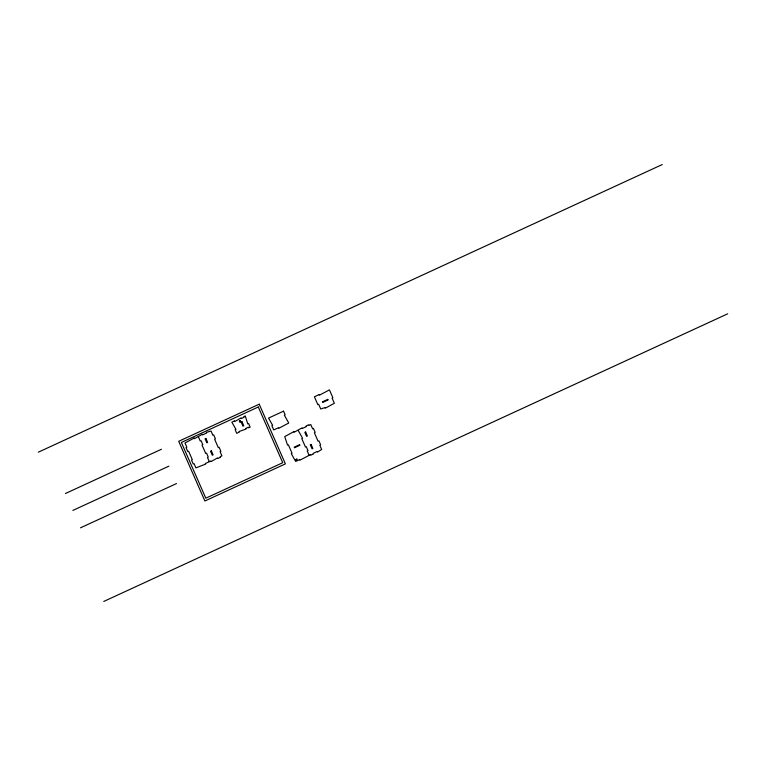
<?xml version="1.0" encoding="UTF-8"?>
<svg xmlns="http://www.w3.org/2000/svg" width="766" height="766" viewBox="0 0 766 766"><rect width="100%" height="100%" fill="white"/><g stroke="black" fill="none" stroke-linecap="round" stroke-linejoin="round"><path stroke-width="1.15" d="M38.3 452.199L662.226 164.556M65.445 493.515L161.454 449.249M72.866 510.415L168.865 466.159M80.507 527.822L176.506 483.566M103.774 601.444L727.7 313.801M298.166 430.387L302.57 438.229L301.766 438.592L305.471 447.057L306.276 446.683L308.028 450.667L307.214 451.03L309.071 455.263M198.404 436.812L200.261 441.044L201.065 440.67L202.818 444.653L202.013 445.027L205.719 453.482L206.523 453.108L208.266 457.091L207.462 457.455L209.319 461.687M295.743 459.686C297.534 461.745 297.715 456.976 295.743 459.686M259.205 404.189L178.698 441.302L204.895 500.993L285.402 463.88L259.205 404.189M258.295 406.995L181.36 442.461L205.805 498.178L282.74 462.712L258.295 406.995M194.124 438.075L184.989 442.997L186.847 447.229L186.042 447.603L187.785 451.576L188.589 451.212L192.304 459.667L191.5 460.04L193.243 464.014L194.047 463.641L195.904 467.873L205.556 464.139L205.298 463.545L210.794 461.008L211.062 461.601L217.506 457.915L217.764 458.508L220.455 457.273L220.187 456.68L221.929 455.875L220.081 451.643L220.886 451.27L219.133 447.296L218.329 447.67L214.624 439.205L215.428 438.841L213.685 434.858L212.871 435.232L211.023 430.999L206.332 432.445L206.59 433.039L202.569 434.897L202.31 434.303L194.382 438.669L194.124 438.075M234.406 420.994L231.849 422.171L235.976 429.362L235.172 429.736L236.742 433.317L239.289 432.139L239.03 431.545L246.001 429.046L245.742 428.453L248.423 427.217L248.682 427.811L250.156 427.131L248.586 423.55L247.782 423.924L245.273 415.986L243.799 416.666L244.057 417.269L241.376 418.504L241.108 417.901L234.664 421.597L234.406 420.994M240.064 420.658L239.327 421.003L239.892 422.296L240.629 421.951L240.064 420.658M205.901 438.449L205.096 438.813L206.839 442.796L207.643 442.422L205.901 438.449M242.008 421.798L241.204 422.171L242.956 426.145L243.76 425.772L242.008 421.798M319.24 394.576L314.405 396.807L317.852 404.668L318.666 404.295L320.715 408.977L324.956 407.608L325.224 408.221L334.349 403.28L332.08 398.109L332.884 397.736L329.437 389.875L319.489 395.16L319.24 394.576M283.544 411.17L268.521 418.102L272.658 425.341L271.853 425.714L273.711 429.946L278.546 427.715L278.805 428.309L288.744 423.014L284.33 415.182L285.134 414.808L283.544 411.17M211.359 450.877L210.545 451.251L212.297 455.234L213.101 454.86L211.359 450.877M327.791 399.364L322.429 401.844L322.687 402.437L328.049 399.967L327.791 399.364M293.876 431.651L284.741 436.572L287.537 445.151L288.342 444.778L292.057 453.242L291.252 453.606L295.657 461.448L299.678 459.59L299.946 460.184L310.546 454.583L310.814 455.176L313.495 453.941L313.237 453.348L317.258 451.49L317.517 452.084L321.682 449.45L319.834 445.218L320.638 444.845L318.886 440.871L318.082 441.235L314.376 432.78L315.18 432.407L313.438 428.433L312.633 428.807L310.776 424.575L309.033 425.379L308.765 424.785L306.084 426.02L306.343 426.614L302.321 428.472L302.063 427.878L294.134 432.244L293.876 431.651M305.653 432.014L304.849 432.388L306.591 436.371L307.396 435.998L305.653 432.014M299.592 444.682L294.221 447.153L294.489 447.756L299.851 445.276L299.592 444.682M311.111 444.452L310.307 444.826L312.049 448.809L312.854 448.436L311.111 444.452"/></g></svg>
